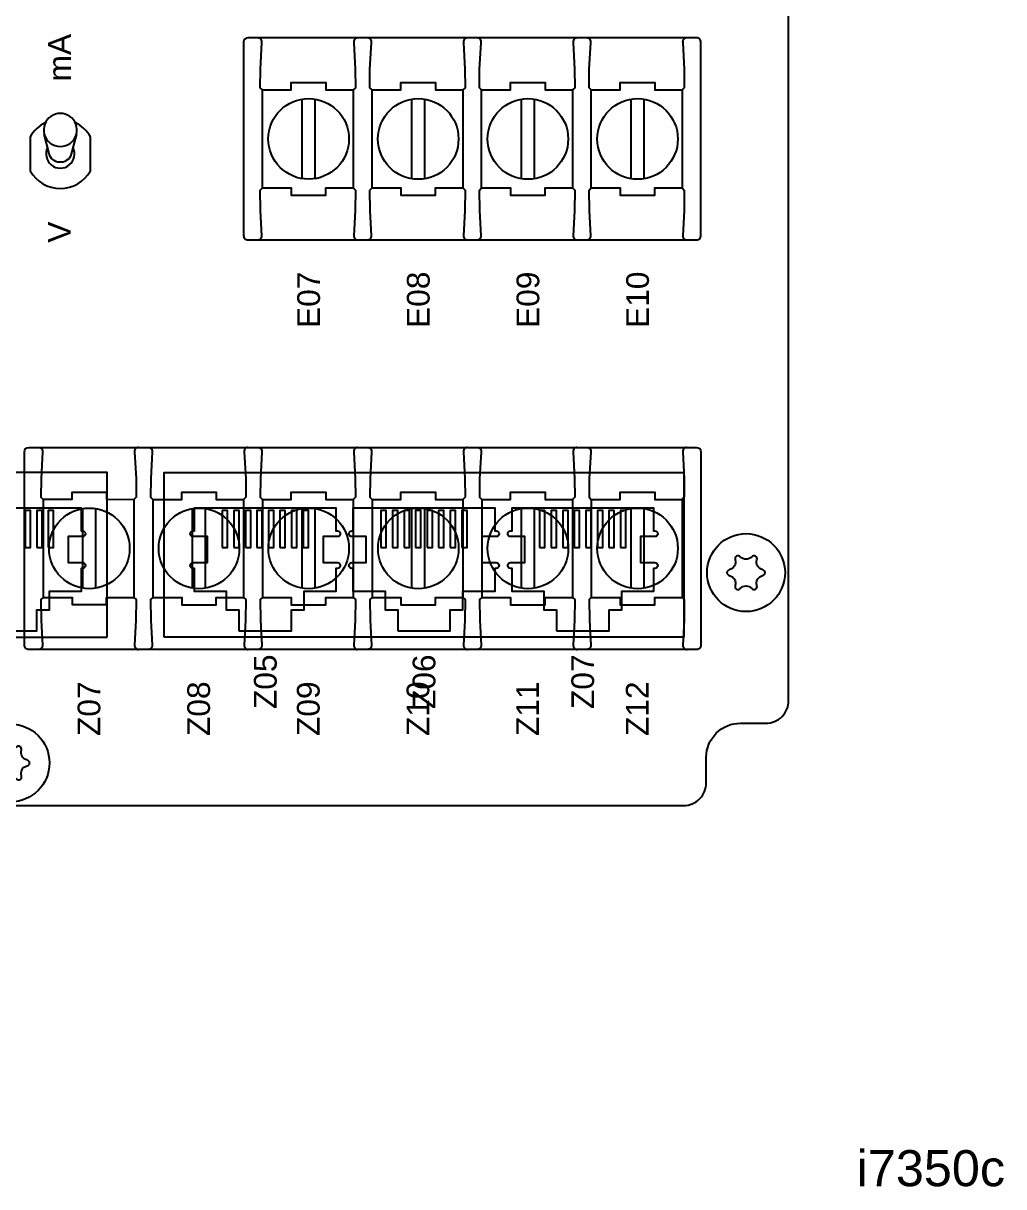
# Model space of a CAD drawing. Extents: x 0.3 to 23.7, y 0.2 to 17.8.
# Drawn here: x 20.347 to 23.745, y 0.248 to 4.279 of the extents above; entities that cross this region are included whole.
import ezdxf
from ezdxf.enums import TextEntityAlignment as Align

# ---------------------------------------------------------------- set-up
doc = ezdxf.new("R2010")
doc.units = 0
doc.header["$MEASUREMENT"] = 0
for name, color, linetype in [('4_01__81__1_AMP_PHASE__1_A', 7, 'CONTINUOUS'), ('4_02__82__1_AMP_PHASE__5_A', 7, 'CONTINUOUS'), ('4_03__83__1_AMP_PHASE__2_5', 7, 'CONTINUOUS'), ('4_04__85__5_AMP_PHASE__5_A', 7, 'CONTINUOUS'), ('4_05__86__5_AMP_PHASE__1_A', 7, 'CONTINUOUS'), ('4_06__87__5_AMP_PHASE__2_5', 7, 'CONTINUOUS'), ('4_07__L1__1-NEUTRAL_ROGOWS', 7, 'CONTINUOUS'), ('5_00_____DWG', 7, 'CONTINUOUS')]:
    doc.layers.add(name, color=color, linetype=linetype)
doc.styles.add('ARIAL', font='arial.ttf')

msp = doc.modelspace()

# ---------------------------------------------------------------- linework, layer by layer
at = {"layer": '4_01__81__1_AMP_PHASE__1_A'}
msp.add_lwpolyline([(20.3661, 2.8098), (22.6811, 2.8098, -0.414186), (22.6961, 2.7948), (22.6961, 2.1248, -0.414214), (22.6811, 2.1098), (20.3661, 2.1098, -0.414485), (20.3511, 2.1248), (20.3511, 2.7948, -0.413969)], format="xyb", close=True, dxfattribs=at)
for points in [[(20.4011, 2.8097, -0.49765), (20.414, 2.7927), (20.4091, 2.7017), (20.4088, 2.6371), (20.4161, 2.6298), (20.4161, 2.2898), (20.4088, 2.2824), (20.4093, 2.2113), (20.4144, 2.1243, -0.428696), (20.4, 2.1098, 6.093453)], [(20.7462, 2.8097, 0.49765), (20.7333, 2.7927), (20.7382, 2.7017), (20.7385, 2.6371), (20.7311, 2.6298), (20.7311, 2.2898), (20.7385, 2.2824), (20.738, 2.2113), (20.7329, 2.1243, 0.428696), (20.7472, 2.1098, -6.093453)], [(20.7811, 2.8097, -0.49765), (20.794, 2.7927), (20.7891, 2.7017), (20.7888, 2.6371), (20.7961, 2.6298), (20.7961, 2.2898), (20.7888, 2.2824), (20.7893, 2.2113), (20.7944, 2.1243, -0.428696), (20.78, 2.1098, 6.093453)], [(21.1262, 2.8097, 0.49765), (21.1132, 2.7927), (21.1182, 2.7017), (21.1185, 2.6371), (21.1111, 2.6298), (21.1111, 2.2898), (21.1185, 2.2824), (21.118, 2.2113), (21.1129, 2.1243, 0.428696), (21.1272, 2.1098, -6.093453)], [(21.1611, 2.8097, -0.49765), (21.174, 2.7927), (21.1691, 2.7017), (21.1688, 2.6371), (21.1761, 2.6298), (21.1761, 2.2898), (21.1688, 2.2824), (21.1693, 2.2113), (21.1744, 2.1243, -0.428696), (21.16, 2.1098, 6.093453)], [(21.5062, 2.8097, 0.49765), (21.4932, 2.7927), (21.4982, 2.7017), (21.4985, 2.6371), (21.4911, 2.6298), (21.4911, 2.2898), (21.4985, 2.2824), (21.498, 2.2113), (21.4929, 2.1243, 0.428696), (21.5072, 2.1098, -6.093453)], [(21.5411, 2.8097, -0.49765), (21.554, 2.7927), (21.5491, 2.7017), (21.5488, 2.6371), (21.5561, 2.6298), (21.5561, 2.2898), (21.5488, 2.2824), (21.5493, 2.2113), (21.5544, 2.1243, -0.428696), (21.54, 2.1098, 6.093453)], [(21.8862, 2.8097, 0.49765), (21.8732, 2.7927), (21.8781, 2.7017), (21.8784, 2.6371), (21.8711, 2.6298), (21.8711, 2.2898), (21.8784, 2.2824), (21.8779, 2.2113), (21.8729, 2.1243, 0.428696), (21.8872, 2.1098, -6.093453)], [(21.9211, 2.8097, -0.49765), (21.934, 2.7927), (21.9291, 2.7017), (21.9288, 2.6371), (21.9361, 2.6298), (21.9361, 2.2898), (21.9288, 2.2824), (21.9293, 2.2113), (21.9343, 2.1243, -0.428696), (21.92, 2.1098, 6.093453)], [(22.2662, 2.8097, 0.49765), (22.2532, 2.7927), (22.2581, 2.7017), (22.2584, 2.6371), (22.2511, 2.6298), (22.2511, 2.2898), (22.2584, 2.2824), (22.2579, 2.2113), (22.2529, 2.1243, 0.428696), (22.2672, 2.1098, -6.093453)], [(22.3011, 2.8097, -0.49765), (22.314, 2.7927), (22.3091, 2.7017), (22.3088, 2.6371), (22.3161, 2.6298), (22.3161, 2.2898), (22.3088, 2.2824), (22.3093, 2.2113), (22.3143, 2.1243, -0.428696), (22.3, 2.1098, 6.093453)], [(22.6462, 2.8097, 0.49765), (22.6332, 2.7927), (22.6382, 2.7017), (22.6384, 2.6371), (22.6311, 2.6298), (22.6311, 2.2898), (22.6384, 2.2824), (22.638, 2.2113), (22.6329, 2.1243, 0.428696), (22.6472, 2.1098, -6.093453)]]:
    msp.add_lwpolyline(points, format="xyb", dxfattribs=at)
for points in [[(20.4163, 2.6299), (20.5163, 2.6299), (20.5163, 2.6549), (20.6363, 2.6549), (20.6363, 2.6299), (20.7311, 2.6298)], [(20.7964, 2.6298), (20.8964, 2.6298), (20.8964, 2.6548), (21.0164, 2.6548), (21.0164, 2.6298), (21.1112, 2.6296)], [(21.1764, 2.6298), (21.2764, 2.6298), (21.2764, 2.6548), (21.3964, 2.6548), (21.3964, 2.6298), (21.4912, 2.6296)], [(21.5564, 2.6298), (21.6564, 2.6298), (21.6564, 2.6548), (21.7764, 2.6548), (21.7764, 2.6298), (21.8712, 2.6296)], [(21.9364, 2.6298), (22.0364, 2.6298), (22.0364, 2.6548), (22.1564, 2.6548), (22.1564, 2.6298), (22.2512, 2.6296)], [(22.3164, 2.6298), (22.4164, 2.6298), (22.4164, 2.6548), (22.5364, 2.6548), (22.5364, 2.6298), (22.6312, 2.6296)], [(20.5541, 2.3221), (20.5541, 2.5978)], [(20.5981, 2.5979), (20.5981, 2.322)], [(20.9342, 2.3219), (20.9342, 2.5976)], [(20.9782, 2.5977), (20.9782, 2.3218)], [(21.3142, 2.3219), (21.3142, 2.5976)], [(21.3582, 2.5977), (21.3582, 2.3218)], [(21.6942, 2.3219), (21.6942, 2.5976)], [(21.7382, 2.5977), (21.7382, 2.3218)], [(22.0742, 2.3219), (22.0742, 2.5976)], [(22.1182, 2.5977), (22.1182, 2.3218)], [(22.4542, 2.3219), (22.4542, 2.5976)], [(22.4982, 2.5977), (22.4982, 2.3218)], [(20.4163, 2.2899), (20.5163, 2.2899), (20.5163, 2.2649), (20.6363, 2.2649), (20.6363, 2.2899), (20.7311, 2.2901)], [(20.7964, 2.2898), (20.8964, 2.2898), (20.8964, 2.2648), (21.0164, 2.2648), (21.0164, 2.2898), (21.1112, 2.2899)], [(21.1764, 2.2898), (21.2764, 2.2898), (21.2764, 2.2648), (21.3964, 2.2648), (21.3964, 2.2898), (21.4912, 2.2899)], [(21.5564, 2.2898), (21.6564, 2.2898), (21.6564, 2.2648), (21.7764, 2.2648), (21.7764, 2.2898), (21.8712, 2.2899)], [(21.9364, 2.2898), (22.0364, 2.2898), (22.0364, 2.2648), (22.1564, 2.2648), (22.1564, 2.2898), (22.2512, 2.2899)], [(22.3164, 2.2898), (22.4164, 2.2898), (22.4164, 2.2648), (22.5364, 2.2648), (22.5364, 2.2898), (22.6312, 2.2899)]]:
    msp.add_lwpolyline(points, dxfattribs=at)
for centre in [(20.5763, 2.4599), (20.9564, 2.4598), (21.3364, 2.4598), (21.7164, 2.4598), (22.0964, 2.4598), (22.4764, 2.4598)]:
    msp.add_circle(centre, 0.1396, dxfattribs=at)
at = {"layer": '4_02__82__1_AMP_PHASE__5_A'}
msp.add_lwpolyline([(20.3661, 2.8098), (22.6811, 2.8098, -0.414186), (22.6961, 2.7948), (22.6961, 2.1248, -0.414214), (22.6811, 2.1098), (20.3661, 2.1098, -0.414485), (20.3511, 2.1248), (20.3511, 2.7948, -0.413969)], format="xyb", close=True, dxfattribs=at)
for points in [[(20.4011, 2.8097, -0.49765), (20.414, 2.7927), (20.4091, 2.7017), (20.4088, 2.6371), (20.4161, 2.6298), (20.4161, 2.2898), (20.4088, 2.2824), (20.4093, 2.2113), (20.4144, 2.1243, -0.428696), (20.4, 2.1098, 6.093453)], [(20.7462, 2.8097, 0.49765), (20.7333, 2.7927), (20.7382, 2.7017), (20.7385, 2.6371), (20.7311, 2.6298), (20.7311, 2.2898), (20.7385, 2.2824), (20.738, 2.2113), (20.7329, 2.1243, 0.428696), (20.7472, 2.1098, -6.093453)], [(20.7811, 2.8097, -0.49765), (20.794, 2.7927), (20.7891, 2.7017), (20.7888, 2.6371), (20.7961, 2.6298), (20.7961, 2.2898), (20.7888, 2.2824), (20.7893, 2.2113), (20.7944, 2.1243, -0.428696), (20.78, 2.1098, 6.093453)], [(21.1262, 2.8097, 0.49765), (21.1132, 2.7927), (21.1182, 2.7017), (21.1185, 2.6371), (21.1111, 2.6298), (21.1111, 2.2898), (21.1185, 2.2824), (21.118, 2.2113), (21.1129, 2.1243, 0.428696), (21.1272, 2.1098, -6.093453)], [(21.1611, 2.8097, -0.49765), (21.174, 2.7927), (21.1691, 2.7017), (21.1688, 2.6371), (21.1761, 2.6298), (21.1761, 2.2898), (21.1688, 2.2824), (21.1693, 2.2113), (21.1744, 2.1243, -0.428696), (21.16, 2.1098, 6.093453)], [(21.5062, 2.8097, 0.49765), (21.4932, 2.7927), (21.4982, 2.7017), (21.4985, 2.6371), (21.4911, 2.6298), (21.4911, 2.2898), (21.4985, 2.2824), (21.498, 2.2113), (21.4929, 2.1243, 0.428696), (21.5072, 2.1098, -6.093453)], [(21.5411, 2.8097, -0.49765), (21.554, 2.7927), (21.5491, 2.7017), (21.5488, 2.6371), (21.5561, 2.6298), (21.5561, 2.2898), (21.5488, 2.2824), (21.5493, 2.2113), (21.5544, 2.1243, -0.428696), (21.54, 2.1098, 6.093453)], [(21.8862, 2.8097, 0.49765), (21.8732, 2.7927), (21.8781, 2.7017), (21.8784, 2.6371), (21.8711, 2.6298), (21.8711, 2.2898), (21.8784, 2.2824), (21.8779, 2.2113), (21.8729, 2.1243, 0.428696), (21.8872, 2.1098, -6.093453)], [(21.9211, 2.8097, -0.49765), (21.934, 2.7927), (21.9291, 2.7017), (21.9288, 2.6371), (21.9361, 2.6298), (21.9361, 2.2898), (21.9288, 2.2824), (21.9293, 2.2113), (21.9343, 2.1243, -0.428696), (21.92, 2.1098, 6.093453)], [(22.2662, 2.8097, 0.49765), (22.2532, 2.7927), (22.2581, 2.7017), (22.2584, 2.6371), (22.2511, 2.6298), (22.2511, 2.2898), (22.2584, 2.2824), (22.2579, 2.2113), (22.2529, 2.1243, 0.428696), (22.2672, 2.1098, -6.093453)], [(22.3011, 2.8097, -0.49765), (22.314, 2.7927), (22.3091, 2.7017), (22.3088, 2.6371), (22.3161, 2.6298), (22.3161, 2.2898), (22.3088, 2.2824), (22.3093, 2.2113), (22.3143, 2.1243, -0.428696), (22.3, 2.1098, 6.093453)], [(22.6462, 2.8097, 0.49765), (22.6332, 2.7927), (22.6382, 2.7017), (22.6384, 2.6371), (22.6311, 2.6298), (22.6311, 2.2898), (22.6384, 2.2824), (22.638, 2.2113), (22.6329, 2.1243, 0.428696), (22.6472, 2.1098, -6.093453)]]:
    msp.add_lwpolyline(points, format="xyb", dxfattribs=at)
for points in [[(20.4163, 2.6299), (20.5163, 2.6299), (20.5163, 2.6549), (20.6363, 2.6549), (20.6363, 2.6299), (20.7311, 2.6298)], [(20.7964, 2.6298), (20.8964, 2.6298), (20.8964, 2.6548), (21.0164, 2.6548), (21.0164, 2.6298), (21.1112, 2.6296)], [(21.1764, 2.6298), (21.2764, 2.6298), (21.2764, 2.6548), (21.3964, 2.6548), (21.3964, 2.6298), (21.4912, 2.6296)], [(21.5564, 2.6298), (21.6564, 2.6298), (21.6564, 2.6548), (21.7764, 2.6548), (21.7764, 2.6298), (21.8712, 2.6296)], [(21.9364, 2.6298), (22.0364, 2.6298), (22.0364, 2.6548), (22.1564, 2.6548), (22.1564, 2.6298), (22.2512, 2.6296)], [(22.3164, 2.6298), (22.4164, 2.6298), (22.4164, 2.6548), (22.5364, 2.6548), (22.5364, 2.6298), (22.6312, 2.6296)], [(20.5541, 2.3221), (20.5541, 2.5978)], [(20.5981, 2.5979), (20.5981, 2.322)], [(20.9342, 2.3219), (20.9342, 2.5976)], [(20.9782, 2.5977), (20.9782, 2.3218)], [(21.3142, 2.3219), (21.3142, 2.5976)], [(21.3582, 2.5977), (21.3582, 2.3218)], [(21.6942, 2.3219), (21.6942, 2.5976)], [(21.7382, 2.5977), (21.7382, 2.3218)], [(22.0742, 2.3219), (22.0742, 2.5976)], [(22.1182, 2.5977), (22.1182, 2.3218)], [(22.4542, 2.3219), (22.4542, 2.5976)], [(22.4982, 2.5977), (22.4982, 2.3218)], [(20.4163, 2.2899), (20.5163, 2.2899), (20.5163, 2.2649), (20.6363, 2.2649), (20.6363, 2.2899), (20.7311, 2.2901)], [(20.7964, 2.2898), (20.8964, 2.2898), (20.8964, 2.2648), (21.0164, 2.2648), (21.0164, 2.2898), (21.1112, 2.2899)], [(21.1764, 2.2898), (21.2764, 2.2898), (21.2764, 2.2648), (21.3964, 2.2648), (21.3964, 2.2898), (21.4912, 2.2899)], [(21.5564, 2.2898), (21.6564, 2.2898), (21.6564, 2.2648), (21.7764, 2.2648), (21.7764, 2.2898), (21.8712, 2.2899)], [(21.9364, 2.2898), (22.0364, 2.2898), (22.0364, 2.2648), (22.1564, 2.2648), (22.1564, 2.2898), (22.2512, 2.2899)], [(22.3164, 2.2898), (22.4164, 2.2898), (22.4164, 2.2648), (22.5364, 2.2648), (22.5364, 2.2898), (22.6312, 2.2899)]]:
    msp.add_lwpolyline(points, dxfattribs=at)
for centre in [(20.5763, 2.4599), (20.9564, 2.4598), (21.3364, 2.4598), (21.7164, 2.4598), (22.0964, 2.4598), (22.4764, 2.4598)]:
    msp.add_circle(centre, 0.1396, dxfattribs=at)
at = {"layer": '4_03__83__1_AMP_PHASE__2_5'}
msp.add_lwpolyline([(20.3661, 2.8098), (22.6811, 2.8098, -0.414186), (22.6961, 2.7948), (22.6961, 2.1248, -0.414214), (22.6811, 2.1098), (20.3661, 2.1098, -0.414485), (20.3511, 2.1248), (20.3511, 2.7948, -0.413969)], format="xyb", close=True, dxfattribs=at)
for points in [[(20.4011, 2.8097, -0.49765), (20.414, 2.7927), (20.4091, 2.7017), (20.4088, 2.6371), (20.4161, 2.6298), (20.4161, 2.2898), (20.4088, 2.2824), (20.4093, 2.2113), (20.4144, 2.1243, -0.428696), (20.4, 2.1098, 6.093453)], [(20.7462, 2.8097, 0.49765), (20.7333, 2.7927), (20.7382, 2.7017), (20.7385, 2.6371), (20.7311, 2.6298), (20.7311, 2.2898), (20.7385, 2.2824), (20.738, 2.2113), (20.7329, 2.1243, 0.428696), (20.7472, 2.1098, -6.093453)], [(20.7811, 2.8097, -0.49765), (20.794, 2.7927), (20.7891, 2.7017), (20.7888, 2.6371), (20.7961, 2.6298), (20.7961, 2.2898), (20.7888, 2.2824), (20.7893, 2.2113), (20.7944, 2.1243, -0.428696), (20.78, 2.1098, 6.093453)], [(21.1262, 2.8097, 0.49765), (21.1132, 2.7927), (21.1182, 2.7017), (21.1185, 2.6371), (21.1111, 2.6298), (21.1111, 2.2898), (21.1185, 2.2824), (21.118, 2.2113), (21.1129, 2.1243, 0.428696), (21.1272, 2.1098, -6.093453)], [(21.1611, 2.8097, -0.49765), (21.174, 2.7927), (21.1691, 2.7017), (21.1688, 2.6371), (21.1761, 2.6298), (21.1761, 2.2898), (21.1688, 2.2824), (21.1693, 2.2113), (21.1744, 2.1243, -0.428696), (21.16, 2.1098, 6.093453)], [(21.5062, 2.8097, 0.49765), (21.4932, 2.7927), (21.4982, 2.7017), (21.4985, 2.6371), (21.4911, 2.6298), (21.4911, 2.2898), (21.4985, 2.2824), (21.498, 2.2113), (21.4929, 2.1243, 0.428696), (21.5072, 2.1098, -6.093453)], [(21.5411, 2.8097, -0.49765), (21.554, 2.7927), (21.5491, 2.7017), (21.5488, 2.6371), (21.5561, 2.6298), (21.5561, 2.2898), (21.5488, 2.2824), (21.5493, 2.2113), (21.5544, 2.1243, -0.428696), (21.54, 2.1098, 6.093453)], [(21.8862, 2.8097, 0.49765), (21.8732, 2.7927), (21.8781, 2.7017), (21.8784, 2.6371), (21.8711, 2.6298), (21.8711, 2.2898), (21.8784, 2.2824), (21.8779, 2.2113), (21.8729, 2.1243, 0.428696), (21.8872, 2.1098, -6.093453)], [(21.9211, 2.8097, -0.49765), (21.934, 2.7927), (21.9291, 2.7017), (21.9288, 2.6371), (21.9361, 2.6298), (21.9361, 2.2898), (21.9288, 2.2824), (21.9293, 2.2113), (21.9343, 2.1243, -0.428696), (21.92, 2.1098, 6.093453)], [(22.2662, 2.8097, 0.49765), (22.2532, 2.7927), (22.2581, 2.7017), (22.2584, 2.6371), (22.2511, 2.6298), (22.2511, 2.2898), (22.2584, 2.2824), (22.2579, 2.2113), (22.2529, 2.1243, 0.428696), (22.2672, 2.1098, -6.093453)], [(22.3011, 2.8097, -0.49765), (22.314, 2.7927), (22.3091, 2.7017), (22.3088, 2.6371), (22.3161, 2.6298), (22.3161, 2.2898), (22.3088, 2.2824), (22.3093, 2.2113), (22.3143, 2.1243, -0.428696), (22.3, 2.1098, 6.093453)], [(22.6462, 2.8097, 0.49765), (22.6332, 2.7927), (22.6382, 2.7017), (22.6384, 2.6371), (22.6311, 2.6298), (22.6311, 2.2898), (22.6384, 2.2824), (22.638, 2.2113), (22.6329, 2.1243, 0.428696), (22.6472, 2.1098, -6.093453)]]:
    msp.add_lwpolyline(points, format="xyb", dxfattribs=at)
for points in [[(20.4163, 2.6299), (20.5163, 2.6299), (20.5163, 2.6549), (20.6363, 2.6549), (20.6363, 2.6299), (20.7311, 2.6298)], [(20.7964, 2.6298), (20.8964, 2.6298), (20.8964, 2.6548), (21.0164, 2.6548), (21.0164, 2.6298), (21.1112, 2.6296)], [(21.1764, 2.6298), (21.2764, 2.6298), (21.2764, 2.6548), (21.3964, 2.6548), (21.3964, 2.6298), (21.4912, 2.6296)], [(21.5564, 2.6298), (21.6564, 2.6298), (21.6564, 2.6548), (21.7764, 2.6548), (21.7764, 2.6298), (21.8712, 2.6296)], [(21.9364, 2.6298), (22.0364, 2.6298), (22.0364, 2.6548), (22.1564, 2.6548), (22.1564, 2.6298), (22.2512, 2.6296)], [(22.3164, 2.6298), (22.4164, 2.6298), (22.4164, 2.6548), (22.5364, 2.6548), (22.5364, 2.6298), (22.6312, 2.6296)], [(20.5541, 2.3221), (20.5541, 2.5978)], [(20.5981, 2.5979), (20.5981, 2.322)], [(20.9342, 2.3219), (20.9342, 2.5976)], [(20.9782, 2.5977), (20.9782, 2.3218)], [(21.3142, 2.3219), (21.3142, 2.5976)], [(21.3582, 2.5977), (21.3582, 2.3218)], [(21.6942, 2.3219), (21.6942, 2.5976)], [(21.7382, 2.5977), (21.7382, 2.3218)], [(22.0742, 2.3219), (22.0742, 2.5976)], [(22.1182, 2.5977), (22.1182, 2.3218)], [(22.4542, 2.3219), (22.4542, 2.5976)], [(22.4982, 2.5977), (22.4982, 2.3218)], [(20.4163, 2.2899), (20.5163, 2.2899), (20.5163, 2.2649), (20.6363, 2.2649), (20.6363, 2.2899), (20.7311, 2.2901)], [(20.7964, 2.2898), (20.8964, 2.2898), (20.8964, 2.2648), (21.0164, 2.2648), (21.0164, 2.2898), (21.1112, 2.2899)], [(21.1764, 2.2898), (21.2764, 2.2898), (21.2764, 2.2648), (21.3964, 2.2648), (21.3964, 2.2898), (21.4912, 2.2899)], [(21.5564, 2.2898), (21.6564, 2.2898), (21.6564, 2.2648), (21.7764, 2.2648), (21.7764, 2.2898), (21.8712, 2.2899)], [(21.9364, 2.2898), (22.0364, 2.2898), (22.0364, 2.2648), (22.1564, 2.2648), (22.1564, 2.2898), (22.2512, 2.2899)], [(22.3164, 2.2898), (22.4164, 2.2898), (22.4164, 2.2648), (22.5364, 2.2648), (22.5364, 2.2898), (22.6312, 2.2899)]]:
    msp.add_lwpolyline(points, dxfattribs=at)
for centre in [(20.5763, 2.4599), (20.9564, 2.4598), (21.3364, 2.4598), (21.7164, 2.4598), (22.0964, 2.4598), (22.4764, 2.4598)]:
    msp.add_circle(centre, 0.1396, dxfattribs=at)
at = {"layer": '4_04__85__5_AMP_PHASE__5_A'}
msp.add_lwpolyline([(20.3661, 2.8098), (22.6811, 2.8098, -0.414186), (22.6961, 2.7948), (22.6961, 2.1248, -0.414214), (22.6811, 2.1098), (20.3661, 2.1098, -0.414485), (20.3511, 2.1248), (20.3511, 2.7948, -0.413969)], format="xyb", close=True, dxfattribs=at)
for points in [[(20.4011, 2.8097, -0.49765), (20.414, 2.7927), (20.4091, 2.7017), (20.4088, 2.6371), (20.4161, 2.6298), (20.4161, 2.2898), (20.4088, 2.2824), (20.4093, 2.2113), (20.4144, 2.1243, -0.428696), (20.4, 2.1098, 6.093453)], [(20.7462, 2.8097, 0.49765), (20.7333, 2.7927), (20.7382, 2.7017), (20.7385, 2.6371), (20.7311, 2.6298), (20.7311, 2.2898), (20.7385, 2.2824), (20.738, 2.2113), (20.7329, 2.1243, 0.428696), (20.7472, 2.1098, -6.093453)], [(20.7811, 2.8097, -0.49765), (20.794, 2.7927), (20.7891, 2.7017), (20.7888, 2.6371), (20.7961, 2.6298), (20.7961, 2.2898), (20.7888, 2.2824), (20.7893, 2.2113), (20.7944, 2.1243, -0.428696), (20.78, 2.1098, 6.093453)], [(21.1262, 2.8097, 0.49765), (21.1132, 2.7927), (21.1182, 2.7017), (21.1185, 2.6371), (21.1111, 2.6298), (21.1111, 2.2898), (21.1185, 2.2824), (21.118, 2.2113), (21.1129, 2.1243, 0.428696), (21.1272, 2.1098, -6.093453)], [(21.1611, 2.8097, -0.49765), (21.174, 2.7927), (21.1691, 2.7017), (21.1688, 2.6371), (21.1761, 2.6298), (21.1761, 2.2898), (21.1688, 2.2824), (21.1693, 2.2113), (21.1744, 2.1243, -0.428696), (21.16, 2.1098, 6.093453)], [(21.5062, 2.8097, 0.49765), (21.4932, 2.7927), (21.4982, 2.7017), (21.4985, 2.6371), (21.4911, 2.6298), (21.4911, 2.2898), (21.4985, 2.2824), (21.498, 2.2113), (21.4929, 2.1243, 0.428696), (21.5072, 2.1098, -6.093453)], [(21.5411, 2.8097, -0.49765), (21.554, 2.7927), (21.5491, 2.7017), (21.5488, 2.6371), (21.5561, 2.6298), (21.5561, 2.2898), (21.5488, 2.2824), (21.5493, 2.2113), (21.5544, 2.1243, -0.428696), (21.54, 2.1098, 6.093453)], [(21.8862, 2.8097, 0.49765), (21.8732, 2.7927), (21.8781, 2.7017), (21.8784, 2.6371), (21.8711, 2.6298), (21.8711, 2.2898), (21.8784, 2.2824), (21.8779, 2.2113), (21.8729, 2.1243, 0.428696), (21.8872, 2.1098, -6.093453)], [(21.9211, 2.8097, -0.49765), (21.934, 2.7927), (21.9291, 2.7017), (21.9288, 2.6371), (21.9361, 2.6298), (21.9361, 2.2898), (21.9288, 2.2824), (21.9293, 2.2113), (21.9343, 2.1243, -0.428696), (21.92, 2.1098, 6.093453)], [(22.2662, 2.8097, 0.49765), (22.2532, 2.7927), (22.2581, 2.7017), (22.2584, 2.6371), (22.2511, 2.6298), (22.2511, 2.2898), (22.2584, 2.2824), (22.2579, 2.2113), (22.2529, 2.1243, 0.428696), (22.2672, 2.1098, -6.093453)], [(22.3011, 2.8097, -0.49765), (22.314, 2.7927), (22.3091, 2.7017), (22.3088, 2.6371), (22.3161, 2.6298), (22.3161, 2.2898), (22.3088, 2.2824), (22.3093, 2.2113), (22.3143, 2.1243, -0.428696), (22.3, 2.1098, 6.093453)], [(22.6462, 2.8097, 0.49765), (22.6332, 2.7927), (22.6382, 2.7017), (22.6384, 2.6371), (22.6311, 2.6298), (22.6311, 2.2898), (22.6384, 2.2824), (22.638, 2.2113), (22.6329, 2.1243, 0.428696), (22.6472, 2.1098, -6.093453)]]:
    msp.add_lwpolyline(points, format="xyb", dxfattribs=at)
for points in [[(20.4163, 2.6299), (20.5163, 2.6299), (20.5163, 2.6549), (20.6363, 2.6549), (20.6363, 2.6299), (20.7311, 2.6298)], [(20.7964, 2.6298), (20.8964, 2.6298), (20.8964, 2.6548), (21.0164, 2.6548), (21.0164, 2.6298), (21.1112, 2.6296)], [(21.1764, 2.6298), (21.2764, 2.6298), (21.2764, 2.6548), (21.3964, 2.6548), (21.3964, 2.6298), (21.4912, 2.6296)], [(21.5564, 2.6298), (21.6564, 2.6298), (21.6564, 2.6548), (21.7764, 2.6548), (21.7764, 2.6298), (21.8712, 2.6296)], [(21.9364, 2.6298), (22.0364, 2.6298), (22.0364, 2.6548), (22.1564, 2.6548), (22.1564, 2.6298), (22.2512, 2.6296)], [(22.3164, 2.6298), (22.4164, 2.6298), (22.4164, 2.6548), (22.5364, 2.6548), (22.5364, 2.6298), (22.6312, 2.6296)], [(20.5541, 2.3221), (20.5541, 2.5978)], [(20.5981, 2.5979), (20.5981, 2.322)], [(20.9342, 2.3219), (20.9342, 2.5976)], [(20.9782, 2.5977), (20.9782, 2.3218)], [(21.3142, 2.3219), (21.3142, 2.5976)], [(21.3582, 2.5977), (21.3582, 2.3218)], [(21.6942, 2.3219), (21.6942, 2.5976)], [(21.7382, 2.5977), (21.7382, 2.3218)], [(22.0742, 2.3219), (22.0742, 2.5976)], [(22.1182, 2.5977), (22.1182, 2.3218)], [(22.4542, 2.3219), (22.4542, 2.5976)], [(22.4982, 2.5977), (22.4982, 2.3218)], [(20.4163, 2.2899), (20.5163, 2.2899), (20.5163, 2.2649), (20.6363, 2.2649), (20.6363, 2.2899), (20.7311, 2.2901)], [(20.7964, 2.2898), (20.8964, 2.2898), (20.8964, 2.2648), (21.0164, 2.2648), (21.0164, 2.2898), (21.1112, 2.2899)], [(21.1764, 2.2898), (21.2764, 2.2898), (21.2764, 2.2648), (21.3964, 2.2648), (21.3964, 2.2898), (21.4912, 2.2899)], [(21.5564, 2.2898), (21.6564, 2.2898), (21.6564, 2.2648), (21.7764, 2.2648), (21.7764, 2.2898), (21.8712, 2.2899)], [(21.9364, 2.2898), (22.0364, 2.2898), (22.0364, 2.2648), (22.1564, 2.2648), (22.1564, 2.2898), (22.2512, 2.2899)], [(22.3164, 2.2898), (22.4164, 2.2898), (22.4164, 2.2648), (22.5364, 2.2648), (22.5364, 2.2898), (22.6312, 2.2899)]]:
    msp.add_lwpolyline(points, dxfattribs=at)
for centre in [(20.5763, 2.4599), (20.9564, 2.4598), (21.3364, 2.4598), (21.7164, 2.4598), (22.0964, 2.4598), (22.4764, 2.4598)]:
    msp.add_circle(centre, 0.1396, dxfattribs=at)
at = {"layer": '4_05__86__5_AMP_PHASE__1_A'}
msp.add_lwpolyline([(20.3661, 2.8098), (22.6811, 2.8098, -0.414186), (22.6961, 2.7948), (22.6961, 2.1248, -0.414214), (22.6811, 2.1098), (20.3661, 2.1098, -0.414485), (20.3511, 2.1248), (20.3511, 2.7948, -0.413969)], format="xyb", close=True, dxfattribs=at)
for points in [[(20.4011, 2.8097, -0.49765), (20.414, 2.7927), (20.4091, 2.7017), (20.4088, 2.6371), (20.4161, 2.6298), (20.4161, 2.2898), (20.4088, 2.2824), (20.4093, 2.2113), (20.4144, 2.1243, -0.428696), (20.4, 2.1098, 6.093453)], [(20.7462, 2.8097, 0.49765), (20.7333, 2.7927), (20.7382, 2.7017), (20.7385, 2.6371), (20.7311, 2.6298), (20.7311, 2.2898), (20.7385, 2.2824), (20.738, 2.2113), (20.7329, 2.1243, 0.428696), (20.7472, 2.1098, -6.093453)], [(20.7811, 2.8097, -0.49765), (20.794, 2.7927), (20.7891, 2.7017), (20.7888, 2.6371), (20.7961, 2.6298), (20.7961, 2.2898), (20.7888, 2.2824), (20.7893, 2.2113), (20.7944, 2.1243, -0.428696), (20.78, 2.1098, 6.093453)], [(21.1262, 2.8097, 0.49765), (21.1132, 2.7927), (21.1182, 2.7017), (21.1185, 2.6371), (21.1111, 2.6298), (21.1111, 2.2898), (21.1185, 2.2824), (21.118, 2.2113), (21.1129, 2.1243, 0.428696), (21.1272, 2.1098, -6.093453)], [(21.1611, 2.8097, -0.49765), (21.174, 2.7927), (21.1691, 2.7017), (21.1688, 2.6371), (21.1761, 2.6298), (21.1761, 2.2898), (21.1688, 2.2824), (21.1693, 2.2113), (21.1744, 2.1243, -0.428696), (21.16, 2.1098, 6.093453)], [(21.5062, 2.8097, 0.49765), (21.4932, 2.7927), (21.4982, 2.7017), (21.4985, 2.6371), (21.4911, 2.6298), (21.4911, 2.2898), (21.4985, 2.2824), (21.498, 2.2113), (21.4929, 2.1243, 0.428696), (21.5072, 2.1098, -6.093453)], [(21.5411, 2.8097, -0.49765), (21.554, 2.7927), (21.5491, 2.7017), (21.5488, 2.6371), (21.5561, 2.6298), (21.5561, 2.2898), (21.5488, 2.2824), (21.5493, 2.2113), (21.5544, 2.1243, -0.428696), (21.54, 2.1098, 6.093453)], [(21.8862, 2.8097, 0.49765), (21.8732, 2.7927), (21.8781, 2.7017), (21.8784, 2.6371), (21.8711, 2.6298), (21.8711, 2.2898), (21.8784, 2.2824), (21.8779, 2.2113), (21.8729, 2.1243, 0.428696), (21.8872, 2.1098, -6.093453)], [(21.9211, 2.8097, -0.49765), (21.934, 2.7927), (21.9291, 2.7017), (21.9288, 2.6371), (21.9361, 2.6298), (21.9361, 2.2898), (21.9288, 2.2824), (21.9293, 2.2113), (21.9343, 2.1243, -0.428696), (21.92, 2.1098, 6.093453)], [(22.2662, 2.8097, 0.49765), (22.2532, 2.7927), (22.2581, 2.7017), (22.2584, 2.6371), (22.2511, 2.6298), (22.2511, 2.2898), (22.2584, 2.2824), (22.2579, 2.2113), (22.2529, 2.1243, 0.428696), (22.2672, 2.1098, -6.093453)], [(22.3011, 2.8097, -0.49765), (22.314, 2.7927), (22.3091, 2.7017), (22.3088, 2.6371), (22.3161, 2.6298), (22.3161, 2.2898), (22.3088, 2.2824), (22.3093, 2.2113), (22.3143, 2.1243, -0.428696), (22.3, 2.1098, 6.093453)], [(22.6462, 2.8097, 0.49765), (22.6332, 2.7927), (22.6382, 2.7017), (22.6384, 2.6371), (22.6311, 2.6298), (22.6311, 2.2898), (22.6384, 2.2824), (22.638, 2.2113), (22.6329, 2.1243, 0.428696), (22.6472, 2.1098, -6.093453)]]:
    msp.add_lwpolyline(points, format="xyb", dxfattribs=at)
for points in [[(20.4163, 2.6299), (20.5163, 2.6299), (20.5163, 2.6549), (20.6363, 2.6549), (20.6363, 2.6299), (20.7311, 2.6298)], [(20.7964, 2.6298), (20.8964, 2.6298), (20.8964, 2.6548), (21.0164, 2.6548), (21.0164, 2.6298), (21.1112, 2.6296)], [(21.1764, 2.6298), (21.2764, 2.6298), (21.2764, 2.6548), (21.3964, 2.6548), (21.3964, 2.6298), (21.4912, 2.6296)], [(21.5564, 2.6298), (21.6564, 2.6298), (21.6564, 2.6548), (21.7764, 2.6548), (21.7764, 2.6298), (21.8712, 2.6296)], [(21.9364, 2.6298), (22.0364, 2.6298), (22.0364, 2.6548), (22.1564, 2.6548), (22.1564, 2.6298), (22.2512, 2.6296)], [(22.3164, 2.6298), (22.4164, 2.6298), (22.4164, 2.6548), (22.5364, 2.6548), (22.5364, 2.6298), (22.6312, 2.6296)], [(20.5541, 2.3221), (20.5541, 2.5978)], [(20.5981, 2.5979), (20.5981, 2.322)], [(20.9342, 2.3219), (20.9342, 2.5976)], [(20.9782, 2.5977), (20.9782, 2.3218)], [(21.3142, 2.3219), (21.3142, 2.5976)], [(21.3582, 2.5977), (21.3582, 2.3218)], [(21.6942, 2.3219), (21.6942, 2.5976)], [(21.7382, 2.5977), (21.7382, 2.3218)], [(22.0742, 2.3219), (22.0742, 2.5976)], [(22.1182, 2.5977), (22.1182, 2.3218)], [(22.4542, 2.3219), (22.4542, 2.5976)], [(22.4982, 2.5977), (22.4982, 2.3218)], [(20.4163, 2.2899), (20.5163, 2.2899), (20.5163, 2.2649), (20.6363, 2.2649), (20.6363, 2.2899), (20.7311, 2.2901)], [(20.7964, 2.2898), (20.8964, 2.2898), (20.8964, 2.2648), (21.0164, 2.2648), (21.0164, 2.2898), (21.1112, 2.2899)], [(21.1764, 2.2898), (21.2764, 2.2898), (21.2764, 2.2648), (21.3964, 2.2648), (21.3964, 2.2898), (21.4912, 2.2899)], [(21.5564, 2.2898), (21.6564, 2.2898), (21.6564, 2.2648), (21.7764, 2.2648), (21.7764, 2.2898), (21.8712, 2.2899)], [(21.9364, 2.2898), (22.0364, 2.2898), (22.0364, 2.2648), (22.1564, 2.2648), (22.1564, 2.2898), (22.2512, 2.2899)], [(22.3164, 2.2898), (22.4164, 2.2898), (22.4164, 2.2648), (22.5364, 2.2648), (22.5364, 2.2898), (22.6312, 2.2899)]]:
    msp.add_lwpolyline(points, dxfattribs=at)
for centre in [(20.5763, 2.4599), (20.9564, 2.4598), (21.3364, 2.4598), (21.7164, 2.4598), (22.0964, 2.4598), (22.4764, 2.4598)]:
    msp.add_circle(centre, 0.1396, dxfattribs=at)
at = {"layer": '4_06__87__5_AMP_PHASE__2_5'}
msp.add_lwpolyline([(20.3661, 2.8098), (22.6811, 2.8098, -0.414186), (22.6961, 2.7948), (22.6961, 2.1248, -0.414214), (22.6811, 2.1098), (20.3661, 2.1098, -0.414485), (20.3511, 2.1248), (20.3511, 2.7948, -0.413969)], format="xyb", close=True, dxfattribs=at)
for points in [[(20.4011, 2.8097, -0.49765), (20.414, 2.7927), (20.4091, 2.7017), (20.4088, 2.6371), (20.4161, 2.6298), (20.4161, 2.2898), (20.4088, 2.2824), (20.4093, 2.2113), (20.4144, 2.1243, -0.428696), (20.4, 2.1098, 6.093453)], [(20.7462, 2.8097, 0.49765), (20.7333, 2.7927), (20.7382, 2.7017), (20.7385, 2.6371), (20.7311, 2.6298), (20.7311, 2.2898), (20.7385, 2.2824), (20.738, 2.2113), (20.7329, 2.1243, 0.428696), (20.7472, 2.1098, -6.093453)], [(20.7811, 2.8097, -0.49765), (20.794, 2.7927), (20.7891, 2.7017), (20.7888, 2.6371), (20.7961, 2.6298), (20.7961, 2.2898), (20.7888, 2.2824), (20.7893, 2.2113), (20.7944, 2.1243, -0.428696), (20.78, 2.1098, 6.093453)], [(21.1262, 2.8097, 0.49765), (21.1132, 2.7927), (21.1182, 2.7017), (21.1185, 2.6371), (21.1111, 2.6298), (21.1111, 2.2898), (21.1185, 2.2824), (21.118, 2.2113), (21.1129, 2.1243, 0.428696), (21.1272, 2.1098, -6.093453)], [(21.1611, 2.8097, -0.49765), (21.174, 2.7927), (21.1691, 2.7017), (21.1688, 2.6371), (21.1761, 2.6298), (21.1761, 2.2898), (21.1688, 2.2824), (21.1693, 2.2113), (21.1744, 2.1243, -0.428696), (21.16, 2.1098, 6.093453)], [(21.5062, 2.8097, 0.49765), (21.4932, 2.7927), (21.4982, 2.7017), (21.4985, 2.6371), (21.4911, 2.6298), (21.4911, 2.2898), (21.4985, 2.2824), (21.498, 2.2113), (21.4929, 2.1243, 0.428696), (21.5072, 2.1098, -6.093453)], [(21.5411, 2.8097, -0.49765), (21.554, 2.7927), (21.5491, 2.7017), (21.5488, 2.6371), (21.5561, 2.6298), (21.5561, 2.2898), (21.5488, 2.2824), (21.5493, 2.2113), (21.5544, 2.1243, -0.428696), (21.54, 2.1098, 6.093453)], [(21.8862, 2.8097, 0.49765), (21.8732, 2.7927), (21.8781, 2.7017), (21.8784, 2.6371), (21.8711, 2.6298), (21.8711, 2.2898), (21.8784, 2.2824), (21.8779, 2.2113), (21.8729, 2.1243, 0.428696), (21.8872, 2.1098, -6.093453)], [(21.9211, 2.8097, -0.49765), (21.934, 2.7927), (21.9291, 2.7017), (21.9288, 2.6371), (21.9361, 2.6298), (21.9361, 2.2898), (21.9288, 2.2824), (21.9293, 2.2113), (21.9343, 2.1243, -0.428696), (21.92, 2.1098, 6.093453)], [(22.2662, 2.8097, 0.49765), (22.2532, 2.7927), (22.2581, 2.7017), (22.2584, 2.6371), (22.2511, 2.6298), (22.2511, 2.2898), (22.2584, 2.2824), (22.2579, 2.2113), (22.2529, 2.1243, 0.428696), (22.2672, 2.1098, -6.093453)], [(22.3011, 2.8097, -0.49765), (22.314, 2.7927), (22.3091, 2.7017), (22.3088, 2.6371), (22.3161, 2.6298), (22.3161, 2.2898), (22.3088, 2.2824), (22.3093, 2.2113), (22.3143, 2.1243, -0.428696), (22.3, 2.1098, 6.093453)], [(22.6462, 2.8097, 0.49765), (22.6332, 2.7927), (22.6382, 2.7017), (22.6384, 2.6371), (22.6311, 2.6298), (22.6311, 2.2898), (22.6384, 2.2824), (22.638, 2.2113), (22.6329, 2.1243, 0.428696), (22.6472, 2.1098, -6.093453)]]:
    msp.add_lwpolyline(points, format="xyb", dxfattribs=at)
for points in [[(20.4163, 2.6299), (20.5163, 2.6299), (20.5163, 2.6549), (20.6363, 2.6549), (20.6363, 2.6299), (20.7311, 2.6298)], [(20.7964, 2.6298), (20.8964, 2.6298), (20.8964, 2.6548), (21.0164, 2.6548), (21.0164, 2.6298), (21.1112, 2.6296)], [(21.1764, 2.6298), (21.2764, 2.6298), (21.2764, 2.6548), (21.3964, 2.6548), (21.3964, 2.6298), (21.4912, 2.6296)], [(21.5564, 2.6298), (21.6564, 2.6298), (21.6564, 2.6548), (21.7764, 2.6548), (21.7764, 2.6298), (21.8712, 2.6296)], [(21.9364, 2.6298), (22.0364, 2.6298), (22.0364, 2.6548), (22.1564, 2.6548), (22.1564, 2.6298), (22.2512, 2.6296)], [(22.3164, 2.6298), (22.4164, 2.6298), (22.4164, 2.6548), (22.5364, 2.6548), (22.5364, 2.6298), (22.6312, 2.6296)], [(20.5541, 2.3221), (20.5541, 2.5978)], [(20.5981, 2.5979), (20.5981, 2.322)], [(20.9342, 2.3219), (20.9342, 2.5976)], [(20.9782, 2.5977), (20.9782, 2.3218)], [(21.3142, 2.3219), (21.3142, 2.5976)], [(21.3582, 2.5977), (21.3582, 2.3218)], [(21.6942, 2.3219), (21.6942, 2.5976)], [(21.7382, 2.5977), (21.7382, 2.3218)], [(22.0742, 2.3219), (22.0742, 2.5976)], [(22.1182, 2.5977), (22.1182, 2.3218)], [(22.4542, 2.3219), (22.4542, 2.5976)], [(22.4982, 2.5977), (22.4982, 2.3218)], [(20.4163, 2.2899), (20.5163, 2.2899), (20.5163, 2.2649), (20.6363, 2.2649), (20.6363, 2.2899), (20.7311, 2.2901)], [(20.7964, 2.2898), (20.8964, 2.2898), (20.8964, 2.2648), (21.0164, 2.2648), (21.0164, 2.2898), (21.1112, 2.2899)], [(21.1764, 2.2898), (21.2764, 2.2898), (21.2764, 2.2648), (21.3964, 2.2648), (21.3964, 2.2898), (21.4912, 2.2899)], [(21.5564, 2.2898), (21.6564, 2.2898), (21.6564, 2.2648), (21.7764, 2.2648), (21.7764, 2.2898), (21.8712, 2.2899)], [(21.9364, 2.2898), (22.0364, 2.2898), (22.0364, 2.2648), (22.1564, 2.2648), (22.1564, 2.2898), (22.2512, 2.2899)], [(22.3164, 2.2898), (22.4164, 2.2898), (22.4164, 2.2648), (22.5364, 2.2648), (22.5364, 2.2898), (22.6312, 2.2899)]]:
    msp.add_lwpolyline(points, dxfattribs=at)
for centre in [(20.5763, 2.4599), (20.9564, 2.4598), (21.3364, 2.4598), (21.7164, 2.4598), (22.0964, 2.4598), (22.4764, 2.4598)]:
    msp.add_circle(centre, 0.1396, dxfattribs=at)
at = {"layer": '4_07__L1__1-NEUTRAL_ROGOWS'}
for points in [[(20.6381, 2.1525), (20.6381, 2.7226), (19.9681, 2.7226), (19.9681, 2.1525)], [(20.8356, 2.1525), (20.8356, 2.7226), (22.6368, 2.7226), (22.6368, 2.1525)], [(20.3539, 2.4632), (20.3724, 2.4632), (20.3724, 2.5907), (20.3539, 2.5907)], [(20.3939, 2.4632), (20.4124, 2.4632), (20.4124, 2.5907), (20.3939, 2.5907)], [(20.4339, 2.4632), (20.4524, 2.4632), (20.4524, 2.5907), (20.4339, 2.5907)], [(21.037, 2.4632), (21.0555, 2.4632), (21.0555, 2.5907), (21.037, 2.5907)], [(21.077, 2.4632), (21.0955, 2.4632), (21.0955, 2.5907), (21.077, 2.5907)], [(21.117, 2.4632), (21.1355, 2.4632), (21.1355, 2.5907), (21.117, 2.5907)], [(21.157, 2.4632), (21.1755, 2.4632), (21.1755, 2.5907), (21.157, 2.5907)], [(21.197, 2.4632), (21.2155, 2.4632), (21.2155, 2.5907), (21.197, 2.5907)], [(21.237, 2.4632), (21.2555, 2.4632), (21.2555, 2.5907), (21.237, 2.5907)], [(21.277, 2.4632), (21.2955, 2.4632), (21.2955, 2.5907), (21.277, 2.5907)], [(21.317, 2.4632), (21.3355, 2.4632), (21.3355, 2.5907), (21.317, 2.5907)], [(21.587, 2.4632), (21.6055, 2.4632), (21.6055, 2.5907), (21.587, 2.5907)], [(21.627, 2.4632), (21.6455, 2.4632), (21.6455, 2.5907), (21.627, 2.5907)], [(21.667, 2.4632), (21.6855, 2.4632), (21.6855, 2.5907), (21.667, 2.5907)], [(21.707, 2.4632), (21.7255, 2.4632), (21.7255, 2.5907), (21.707, 2.5907)], [(21.747, 2.4632), (21.7655, 2.4632), (21.7655, 2.5907), (21.747, 2.5907)], [(21.787, 2.4632), (21.8055, 2.4632), (21.8055, 2.5907), (21.787, 2.5907)], [(21.827, 2.4632), (21.8455, 2.4632), (21.8455, 2.5907), (21.827, 2.5907)], [(21.867, 2.4632), (21.8855, 2.4632), (21.8855, 2.5907), (21.867, 2.5907)], [(22.137, 2.4632), (22.1555, 2.4632), (22.1555, 2.5907), (22.137, 2.5907)], [(22.177, 2.4632), (22.1955, 2.4632), (22.1955, 2.5907), (22.177, 2.5907)], [(22.217, 2.4632), (22.2355, 2.4632), (22.2355, 2.5907), (22.217, 2.5907)], [(22.257, 2.4632), (22.2755, 2.4632), (22.2755, 2.5907), (22.257, 2.5907)], [(22.297, 2.4632), (22.3155, 2.4632), (22.3155, 2.5907), (22.297, 2.5907)], [(22.337, 2.4632), (22.3555, 2.4632), (22.3555, 2.5907), (22.337, 2.5907)], [(22.377, 2.4632), (22.3955, 2.4632), (22.3955, 2.5907), (22.377, 2.5907)], [(22.417, 2.4632), (22.4355, 2.4632), (22.4355, 2.5907), (22.417, 2.5907)]]:
    msp.add_lwpolyline(points, close=True, dxfattribs=at)
msp.add_lwpolyline([(20.0581, 2.6007), (20.5481, 2.6007), (20.5481, 2.5207), (20.5531, 2.5207, -1), (20.5531, 2.5007), (20.5031, 2.5007), (20.5031, 2.4107), (20.5531, 2.4107, -1), (20.5531, 2.3907), (20.5481, 2.3907), (20.5481, 2.3107), (20.4371, 2.3107), (20.4371, 2.2457), (20.3931, 2.2457), (20.3931, 2.1734), (20.2131, 2.1734)], format="xyb", dxfattribs=at)
for points in [[(21.0962, 2.1734), (21.0962, 2.2457), (21.0522, 2.2457), (21.0522, 2.3107), (20.9412, 2.3107), (20.9412, 2.3907), (20.9362, 2.3907, -1), (20.9362, 2.4107), (20.9862, 2.4107), (20.9862, 2.5007), (20.9362, 2.5007, -1), (20.9362, 2.5207), (20.9412, 2.5207), (20.9412, 2.6007), (21.4312, 2.6007), (21.4312, 2.5207), (21.4362, 2.5207, -1), (21.4362, 2.5007), (21.3862, 2.5007), (21.3862, 2.4107), (21.4362, 2.4107, -1), (21.4362, 2.3907), (21.4312, 2.3907), (21.4312, 2.3107), (21.3202, 2.3107), (21.3202, 2.2457), (21.2762, 2.2457), (21.2762, 2.1734)], [(21.6462, 2.1734), (21.6462, 2.2457), (21.6022, 2.2457), (21.6022, 2.3107), (21.4912, 2.3107), (21.4912, 2.3907), (21.4862, 2.3907, -1), (21.4862, 2.4107), (21.5362, 2.4107), (21.5362, 2.5007), (21.4862, 2.5007, -1), (21.4862, 2.5207), (21.4912, 2.5207), (21.4912, 2.6007), (21.9812, 2.6007), (21.9812, 2.5207), (21.9862, 2.5207, -1), (21.9862, 2.5007), (21.9362, 2.5007), (21.9362, 2.4107), (21.9862, 2.4107, -1), (21.9862, 2.3907), (21.9812, 2.3907), (21.9812, 2.3107), (21.8702, 2.3107), (21.8702, 2.2457), (21.8262, 2.2457), (21.8262, 2.1734)], [(22.1962, 2.1734), (22.1962, 2.2457), (22.1522, 2.2457), (22.1522, 2.3107), (22.0412, 2.3107), (22.0412, 2.3907), (22.0362, 2.3907, -1), (22.0362, 2.4107), (22.0862, 2.4107), (22.0862, 2.5007), (22.0362, 2.5007, -1), (22.0362, 2.5207), (22.0412, 2.5207), (22.0412, 2.6007), (22.5312, 2.6007), (22.5312, 2.5207), (22.5362, 2.5207, -1), (22.5362, 2.5007), (22.4862, 2.5007), (22.4862, 2.4107), (22.5362, 2.4107, -1), (22.5362, 2.3907), (22.5312, 2.3907), (22.5312, 2.3107), (22.4202, 2.3107), (22.4202, 2.2457), (22.3762, 2.2457), (22.3762, 2.1734)]]:
    msp.add_lwpolyline(points, format="xyb", close=True, dxfattribs=at)
at = {"layer": '5_00_____DWG'}
for points in [[(17.9705, 1.5688), (22.6358, 1.5688, 0.414214), (22.7146, 1.6476), (22.7146, 1.7361, -0.414214), (22.8327, 1.8543), (22.9213, 1.8543, 0.414214), (23, 1.933), (23, 8.4881, 0.414214), (22.9213, 8.5669), (22.8327, 8.5669, -0.414214), (22.7146, 8.685), (22.7146, 8.7735, 0.414214), (22.6358, 8.8523), (17.9705, 8.8523, 0.414214), (17.8917, 8.7735), (17.8917, 8.685, -0.414214), (17.7736, 8.5669), (17.685, 8.5669, 0.414214), (17.6063, 8.4881), (17.6063, 1.933, 0.414214), (17.685, 1.8543), (17.7736, 1.8543, -0.414214), (17.8917, 1.7361), (17.8917, 1.6476, 0.414214)], [(21.126, 4.2285, 0.413969), (21.111, 4.2135), (21.111, 3.5435, 0.414485), (21.126, 3.5285), (22.6811, 3.5285, 0.414214), (22.6961, 3.5435), (22.6961, 4.2135, 0.414214), (22.6811, 4.2285)], [(20.5127, 3.822, -0.721384), (20.4367, 3.8278), (20.4199, 3.8953, 0.772594), (20.5315, 3.8953)], [(22.8923, 2.3527, -0.214133), (22.9099, 2.3655, 0.812603), (22.9099, 2.3862, -0.213359), (22.8923, 2.3989, -0.215316), (22.89, 2.4206, 0.812603), (22.8721, 2.4309, -0.447788), (22.8325, 2.4309, 0.812603), (22.8146, 2.4206, -0.215316), (22.8123, 2.3989, -0.213359), (22.7947, 2.3862, 0.812603), (22.7947, 2.3655, -0.214133), (22.8123, 2.3527, -0.213673), (22.8146, 2.3311, 0.812603), (22.8324, 2.3208, -0.214133), (22.8523, 2.3297, -0.214133), (22.8722, 2.3208, 0.812603), (22.8901, 2.3311, -0.213673)], [(20.3431, 1.6933, -0.214133), (20.3607, 1.7061, 0.812603), (20.3607, 1.7267, -0.213359), (20.3431, 1.7395, -0.215316), (20.3408, 1.7611, 0.812603), (20.3229, 1.7714, -0.447788), (20.2833, 1.7714, 0.812603), (20.2654, 1.7611, -0.215316), (20.2631, 1.7395, -0.213359), (20.2455, 1.7267, 0.812603), (20.2455, 1.7061, -0.214133), (20.2631, 1.6933, -0.213673), (20.2653, 1.6717, 0.812603), (20.2832, 1.6613, -0.214133), (20.3031, 1.6702, -0.214133), (20.323, 1.6613, 0.812603), (20.3409, 1.6717, -0.213673)]]:
    msp.add_lwpolyline(points, format="xyb", close=True, dxfattribs=at)
for points in [[(21.1599, 3.5285, 0.428696), (21.1743, 3.543), (21.1692, 3.63), (21.1687, 3.7012), (21.176, 3.7085), (21.176, 4.0485), (21.1687, 4.0558), (21.169, 4.1205), (21.1739, 4.2114, 0.49765), (21.161, 4.2285)], [(21.5061, 4.2285, 0.49765), (21.4932, 4.2114), (21.4981, 4.1205), (21.4984, 4.0558), (21.4911, 4.0485), (21.4911, 3.7085), (21.4984, 3.7012), (21.4979, 3.63), (21.4928, 3.543, 0.428696), (21.5072, 3.5285)], [(21.5399, 3.5285, 0.428696), (21.5543, 3.543), (21.5492, 3.63), (21.5487, 3.7012), (21.556, 3.7085), (21.556, 4.0485), (21.5487, 4.0558), (21.549, 4.1205), (21.5539, 4.2114, 0.49765), (21.541, 4.2285)], [(21.8861, 4.2285, 0.49765), (21.8732, 4.2114), (21.8781, 4.1205), (21.8784, 4.0558), (21.871, 4.0485), (21.871, 3.7085), (21.8784, 3.7012), (21.8779, 3.63), (21.8728, 3.543, 0.428696), (21.8872, 3.5285)], [(21.9199, 3.5285, 0.428696), (21.9343, 3.543), (21.9292, 3.63), (21.9287, 3.7012), (21.936, 3.7085), (21.936, 4.0485), (21.9287, 4.0558), (21.929, 4.1205), (21.9339, 4.2114, 0.49765), (21.921, 4.2285)], [(22.2661, 4.2285, 0.49765), (22.2532, 4.2114), (22.2581, 4.1205), (22.2584, 4.0558), (22.2511, 4.0485), (22.2511, 3.7085), (22.2584, 3.7012), (22.2579, 3.63), (22.2528, 3.543, 0.428696), (22.2672, 3.5285)], [(22.2999, 3.5285, 0.428696), (22.3143, 3.543), (22.3092, 3.63), (22.3087, 3.7012), (22.316, 3.7085), (22.316, 4.0485), (22.3087, 4.0558), (22.309, 4.1205), (22.3139, 4.2114, 0.49765), (22.301, 4.2285)], [(22.6461, 4.2285, 0.49765), (22.6331, 4.2114), (22.6381, 4.1205), (22.6384, 4.0558), (22.631, 4.0485), (22.631, 3.7085), (22.6384, 3.7012), (22.6379, 3.63), (22.6328, 3.543, 0.428696), (22.6471, 3.5285)], [(20.5315, 3.8953, 1.28403), (20.4199, 3.8953)], [(20.4244, 3.9352, 0.148798), (20.3712, 3.8857), (20.3712, 3.7677, 0.58001), (20.5802, 3.7677), (20.5802, 3.8857, 0.148716), (20.527, 3.9352)], [(20.4315, 3.849, 1.622614), (20.52, 3.849)]]:
    msp.add_lwpolyline(points, format="xyb", dxfattribs=at)
for points in [[(21.1763, 4.0485), (21.2763, 4.0485), (21.2763, 4.0735), (21.3963, 4.0735), (21.3963, 4.0485), (21.4911, 4.0484)], [(21.5563, 4.0485), (21.6563, 4.0485), (21.6563, 4.0735), (21.7763, 4.0735), (21.7763, 4.0485), (21.8711, 4.0484)], [(21.9363, 4.0485), (22.0363, 4.0485), (22.0363, 4.0735), (22.1563, 4.0735), (22.1563, 4.0485), (22.2511, 4.0484)], [(22.3163, 4.0485), (22.4163, 4.0485), (22.4163, 4.0735), (22.5363, 4.0735), (22.5363, 4.0485), (22.6311, 4.0484)], [(21.3141, 3.7408), (21.3141, 4.0165)], [(21.3581, 4.0166), (21.3581, 3.7407)], [(21.6941, 3.7407), (21.6941, 4.0164)], [(21.7381, 4.0164), (21.7381, 3.7406)], [(22.0741, 3.7407), (22.0741, 4.0164)], [(22.1181, 4.0164), (22.1181, 3.7406)], [(22.4541, 3.7407), (22.4541, 4.0164)], [(22.4981, 4.0164), (22.4981, 3.7406)], [(21.1763, 3.7085), (21.2763, 3.7085), (21.2763, 3.6835), (21.3963, 3.6835), (21.3963, 3.7085), (21.4911, 3.7087)], [(21.5563, 3.7085), (21.6563, 3.7085), (21.6563, 3.6835), (21.7763, 3.6835), (21.7763, 3.7085), (21.8711, 3.7087)], [(21.9363, 3.7085), (22.0363, 3.7085), (22.0363, 3.6835), (22.1563, 3.6835), (22.1563, 3.7085), (22.2511, 3.7087)], [(22.3163, 3.7085), (22.4163, 3.7085), (22.4163, 3.6835), (22.5363, 3.6835), (22.5363, 3.7085), (22.6311, 3.7087)]]:
    msp.add_lwpolyline(points, dxfattribs=at)
for centre, radius in [((21.3363, 3.8787), 0.1396), ((21.7163, 3.8785), 0.1396), ((22.0963, 3.8785), 0.1396), ((22.4763, 3.8785), 0.1396), ((22.8524, 2.3759), 0.135), ((20.3031, 1.7165), 0.135)]:
    msp.add_circle(centre, radius, dxfattribs=at)

# ---------------------------------------------------------------- texts
at = {"layer": '4_01__81__1_AMP_PHASE__1_A', "style": 'ARIAL'}
for s, p in [('Z07', (20.6144, 1.8096)), ('Z08', (20.9945, 1.8096)), ('Z09', (21.3745, 1.8096)), ('Z10', (21.7545, 1.8096)), ('Z11', (22.1345, 1.8096)), ('Z12', (22.5145, 1.8096))]:
    msp.add_text(s, height=0.07867, rotation=90, dxfattribs=at).set_placement(p)
at = {"layer": '4_02__82__1_AMP_PHASE__5_A', "style": 'ARIAL'}
for s, p in [('Z07', (20.6144, 1.8096)), ('Z08', (20.9945, 1.8096)), ('Z09', (21.3745, 1.8096)), ('Z10', (21.7545, 1.8096)), ('Z11', (22.1345, 1.8096)), ('Z12', (22.5145, 1.8096))]:
    msp.add_text(s, height=0.07867, rotation=90, dxfattribs=at).set_placement(p)
at = {"layer": '4_03__83__1_AMP_PHASE__2_5', "style": 'ARIAL'}
for s, p in [('Z07', (20.6144, 1.8096)), ('Z08', (20.9945, 1.8096)), ('Z09', (21.3745, 1.8096)), ('Z10', (21.7545, 1.8096)), ('Z11', (22.1345, 1.8096)), ('Z12', (22.5145, 1.8096))]:
    msp.add_text(s, height=0.07867, rotation=90, dxfattribs=at).set_placement(p)
at = {"layer": '4_04__85__5_AMP_PHASE__5_A', "style": 'ARIAL'}
for s, p in [('Z07', (20.6144, 1.8096)), ('Z08', (20.9945, 1.8096)), ('Z09', (21.3745, 1.8096)), ('Z10', (21.7545, 1.8096)), ('Z11', (22.1345, 1.8096)), ('Z12', (22.5145, 1.8096))]:
    msp.add_text(s, height=0.07867, rotation=90, dxfattribs=at).set_placement(p)
at = {"layer": '4_05__86__5_AMP_PHASE__1_A', "style": 'ARIAL'}
for s, p in [('Z07', (20.6144, 1.8096)), ('Z08', (20.9945, 1.8096)), ('Z09', (21.3745, 1.8096)), ('Z10', (21.7545, 1.8096)), ('Z11', (22.1345, 1.8096)), ('Z12', (22.5145, 1.8096))]:
    msp.add_text(s, height=0.07867, rotation=90, dxfattribs=at).set_placement(p)
at = {"layer": '4_06__87__5_AMP_PHASE__2_5', "style": 'ARIAL'}
for s, p in [('Z07', (20.6144, 1.8096)), ('Z08', (20.9945, 1.8096)), ('Z09', (21.3745, 1.8096)), ('Z10', (21.7545, 1.8096)), ('Z11', (22.1345, 1.8096)), ('Z12', (22.5145, 1.8096))]:
    msp.add_text(s, height=0.07867, rotation=90, dxfattribs=at).set_placement(p)
at = {"layer": '4_07__L1__1-NEUTRAL_ROGOWS', "style": 'ARIAL'}
for s, p in [('Z05', (21.2256, 1.903)), ('Z06', (21.7756, 1.903)), ('Z07', (22.3256, 1.903))]:
    msp.add_text(s, height=0.07867, rotation=90, dxfattribs=at).set_placement(p)
at = {"layer": '5_00_____DWG', "style": 'ARIAL'}
for s, height, p in [('mA', 0.07867, (20.5123, 4.0776)), ('V', 0.0787, (20.5119, 3.5188)), ('E07', 0.07867, (21.3757, 3.2234)), ('E08', 0.07867, (21.7557, 3.2234)), ('E09', 0.07867, (22.1357, 3.2234)), ('E10', 0.07867, (22.5157, 3.2234))]:
    msp.add_text(s, height=height, rotation=90, dxfattribs=at).set_placement(p)
msp.add_text('i7350c', height=0.125, dxfattribs=at).set_placement((23.75, 0.25), align=Align.RIGHT)

doc.saveas('drawing.dxf')
